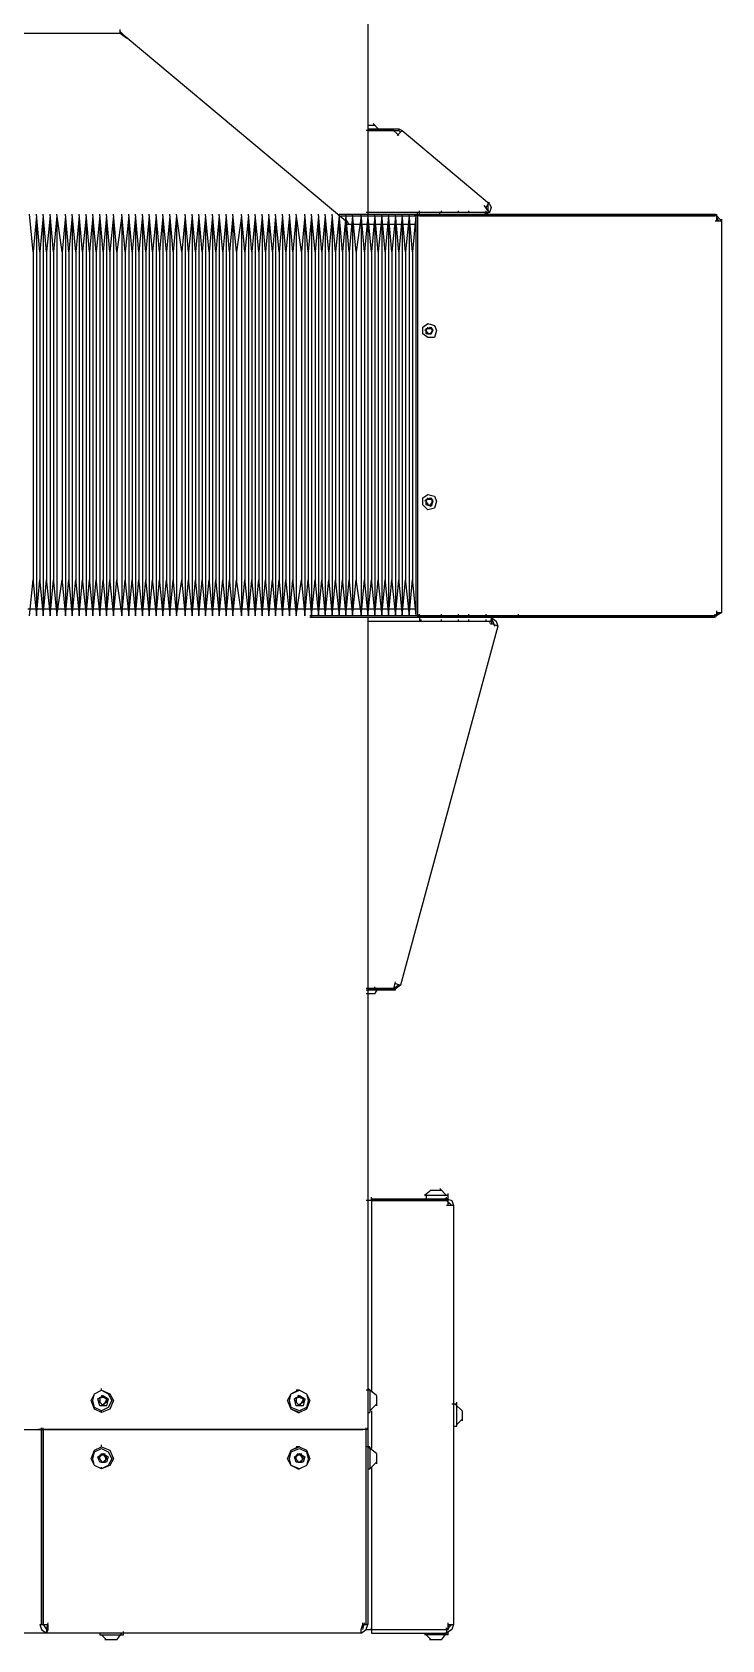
# Model space of a CAD drawing. Header units: inches. Extents: x 144 to 9879, y -166 to 6992.
# Drawn here: x 4083 to 4566, y -166 to 960 of the extents above; entities that cross this region are included whole.
import ezdxf

# ---------------------------------------------------------------- set-up
doc = ezdxf.new("R2010")
doc.units = ezdxf.units.IN
doc.header["$MEASUREMENT"] = 0

msp = doc.modelspace()

# ---------------------------------------------------------------- linework, layer by layer
at = {"color": 7}
for points in [[(4318.1, 1466.3), (4318.1, 832.7)], [(2355, 959.6), (4144.5, 959.6)], [(4144.5, 959.6), (4144.5, 962)], [(4144.5, 960.8), (4149.2, 956.1)], [(4144.5, 959.6), (4149.2, 956.1)], [(4302.6, 827.9), (4148, 957.3)], [(4336.1, 891.4), (4316.9, 891.4)], [(4318.1, 895), (4322.9, 895)], [(4318.1, 892.6), (4339.7, 892.6)], [(4318.1, 891.4), (4339.7, 891.4)], [(4325.3, 892.6), (4321.7, 896.2)], [(4330.1, 891.4), (4330.1, 892.6)], [(4339.7, 887.8), (4334.9, 892.6)], [(4342.1, 891.4), (4338.5, 887.8)], [(4339.7, 892.6), (4342.1, 891.4)], [(4339.7, 892.6), (4339.7, 891.4)], [(4339.7, 891.4), (4340.9, 890.2)], [(4342.1, 891.4), (4403.2, 839.9)], [(4403.2, 833.9), (4316.9, 833.9)], [(4352.9, 831.5), (4352.9, 833.9)], [(4400.8, 833.9), (4352.9, 833.9)], [(4354.1, 833.9), (4354.1, 835.1)], [(4354.1, 832.7), (4354.1, 835.1)], [(4368.4, 831.5), (4368.4, 833.9)], [(4369.6, 833.9), (4369.6, 835.1)], [(4381.6, 833.9), (4381.6, 835.1)], [(4388.8, 833.9), (4388.8, 835.1)], [(4403.2, 833.9), (4399.6, 838.7)], [(4403.2, 833.9), (4399.6, 832.7)], [(4400.8, 837.5), (4403.2, 841.1)], [(4400.8, 833.9), (4400.8, 835.1)], [(4400.8, 832.7), (4400.8, 835.1)], [(4402, 839.9), (4402, 835.1)], [(4403.2, 839.9), (4404.4, 837.5), (4403.2, 833.9)], [(4083.4, 806.3), (4081, 832.7)], [(4085.8, 831.5), (4083.4, 806.3)], [(4088.2, 806.3), (4085.8, 832.7)], [(4085.8, 831.5), (4085.8, 551.2)], [(4090.6, 831.5), (4088.2, 806.3)], [(4092.9, 806.3), (4090.6, 832.7)], [(4090.6, 831.5), (4090.6, 551.2)], [(4095.3, 831.5), (4092.9, 806.3)], [(4097.7, 806.3), (4095.3, 832.7)], [(4095.3, 831.5), (4095.3, 551.2)], [(4100.1, 831.5), (4097.7, 806.3)], [(4103.7, 806.3), (4100.1, 832.7)], [(4100.1, 831.5), (4100.1, 551.2)], [(4106.1, 831.5), (4103.7, 806.3)], [(4108.5, 806.3), (4106.1, 832.7)], [(4106.1, 831.5), (4106.1, 551.2)], [(4110.9, 831.5), (4108.5, 806.3)], [(4113.3, 806.3), (4110.9, 832.7)], [(4110.9, 831.5), (4110.9, 551.2)], [(4115.7, 831.5), (4113.3, 806.3)], [(4118.1, 806.3), (4115.7, 832.7)], [(4115.7, 831.5), (4115.7, 551.2)], [(4120.5, 831.5), (4118.1, 806.3)], [(4122.9, 806.3), (4120.5, 832.7)], [(4120.5, 831.5), (4120.5, 551.2)], [(4125.3, 831.5), (4122.9, 806.3)], [(4127.7, 806.3), (4125.3, 832.7)], [(4125.3, 831.5), (4125.3, 551.2)], [(4130.1, 831.5), (4127.7, 806.3)], [(4132.5, 806.3), (4130.1, 832.7)], [(4130.1, 831.5), (4130.1, 551.2)], [(4134.9, 831.5), (4132.5, 806.3)], [(4137.3, 806.3), (4134.9, 832.7)], [(4134.9, 831.5), (4134.9, 551.2)], [(4139.7, 831.5), (4137.3, 806.3)], [(4142.1, 806.3), (4139.7, 832.7)], [(4139.7, 831.5), (4139.7, 551.2)], [(4145.6, 831.5), (4142.1, 806.3)], [(4148, 806.3), (4145.6, 832.7)], [(4145.6, 831.5), (4145.6, 551.2)], [(4150.4, 831.5), (4148, 806.3)], [(4152.8, 806.3), (4150.4, 832.7)], [(4150.4, 831.5), (4150.4, 551.2)], [(4155.2, 831.5), (4152.8, 806.3)], [(4157.6, 806.3), (4155.2, 832.7)], [(4155.2, 831.5), (4155.2, 551.2)], [(4160, 831.5), (4157.6, 806.3)], [(4162.4, 806.3), (4160, 832.7)], [(4160, 831.5), (4160, 551.2)], [(4164.8, 831.5), (4162.4, 806.3)], [(4167.2, 806.3), (4164.8, 832.7)], [(4164.8, 831.5), (4164.8, 551.2)], [(4169.6, 831.5), (4167.2, 806.3)], [(4172, 806.3), (4169.6, 832.7)], [(4169.6, 831.5), (4169.6, 551.2)], [(4174.4, 831.5), (4172, 806.3)], [(4176.8, 806.3), (4174.4, 832.7)], [(4174.4, 831.5), (4174.4, 551.2)], [(4179.2, 831.5), (4176.8, 806.3)], [(4181.6, 806.3), (4179.2, 832.7)], [(4179.2, 831.5), (4179.2, 551.2)], [(4184, 831.5), (4181.6, 806.3)], [(4187.6, 806.3), (4184, 832.7)], [(4184, 831.5), (4184, 551.2)], [(4190, 831.5), (4187.6, 806.3)], [(4192.4, 806.3), (4190, 832.7)], [(4190, 831.5), (4190, 551.2)], [(4194.8, 831.5), (4192.4, 806.3)], [(4197.2, 806.3), (4194.8, 832.7)], [(4194.8, 831.5), (4194.8, 551.2)], [(4199.5, 831.5), (4197.2, 806.3)], [(4201.9, 806.3), (4199.5, 832.7)], [(4199.5, 831.5), (4199.5, 551.2)], [(4204.3, 831.5), (4201.9, 806.3)], [(4206.7, 806.3), (4204.3, 832.7)], [(4204.3, 831.5), (4204.3, 551.2)], [(4209.1, 831.5), (4206.7, 806.3)], [(4211.5, 806.3), (4209.1, 832.7)], [(4209.1, 831.5), (4209.1, 551.2)], [(4213.9, 831.5), (4211.5, 806.3)], [(4216.3, 806.3), (4213.9, 832.7)], [(4213.9, 831.5), (4213.9, 551.2)], [(4218.7, 831.5), (4216.3, 806.3)], [(4221.1, 806.3), (4218.7, 832.7)], [(4218.7, 831.5), (4218.7, 551.2)], [(4223.5, 831.5), (4221.1, 806.3)], [(4225.9, 806.3), (4223.5, 832.7)], [(4223.5, 831.5), (4223.5, 551.2)], [(4229.5, 831.5), (4225.9, 806.3)], [(4231.9, 806.3), (4229.5, 832.7)], [(4229.5, 831.5), (4229.5, 551.2)], [(4234.3, 831.5), (4231.9, 806.3)], [(4236.7, 806.3), (4234.3, 832.7)], [(4234.3, 831.5), (4234.3, 551.2)], [(4239.1, 831.5), (4236.7, 806.3)], [(4241.5, 806.3), (4239.1, 832.7)], [(4239.1, 831.5), (4239.1, 551.2)], [(4243.9, 831.5), (4241.5, 806.3)], [(4246.3, 806.3), (4243.9, 832.7)], [(4243.9, 831.5), (4243.9, 551.2)], [(4248.7, 831.5), (4246.3, 806.3)], [(4251.1, 806.3), (4248.7, 832.7)], [(4248.7, 831.5), (4248.7, 551.2)], [(4253.4, 831.5), (4251.1, 806.3)], [(4255.8, 806.3), (4253.4, 832.7)], [(4253.4, 831.5), (4253.4, 551.2)], [(4258.2, 831.5), (4255.8, 806.3)], [(4260.6, 806.3), (4258.2, 832.7)], [(4258.2, 831.5), (4258.2, 551.2)], [(4263, 831.5), (4260.6, 806.3)], [(4265.4, 806.3), (4263, 832.7)], [(4263, 831.5), (4263, 551.2)], [(4267.8, 831.5), (4265.4, 806.3)], [(4271.4, 806.3), (4267.8, 832.7)], [(4267.8, 831.5), (4267.8, 551.2)], [(4273.8, 831.5), (4271.4, 806.3)], [(4276.2, 806.3), (4273.8, 832.7)], [(4273.8, 831.5), (4273.8, 551.2)], [(4278.6, 831.5), (4276.2, 806.3)], [(4281, 806.3), (4278.6, 832.7)], [(4278.6, 831.5), (4278.6, 551.2)], [(4283.4, 831.5), (4281, 806.3)], [(4285.8, 806.3), (4283.4, 832.7)], [(4283.4, 831.5), (4283.4, 551.2)], [(4288.2, 831.5), (4285.8, 806.3)], [(4290.6, 806.3), (4288.2, 832.7)], [(4288.2, 831.5), (4288.2, 551.2)], [(4293, 831.5), (4290.6, 806.3)], [(4295.4, 806.3), (4293, 832.7)], [(4293, 831.5), (4293, 551.2)], [(4297.8, 831.5), (4295.4, 806.3)], [(4300.2, 806.3), (4297.8, 832.7)], [(4297.8, 832.7), (4352.9, 832.7)], [(4297.8, 831.5), (4297.8, 551.2)], [(4299, 831.5), (4351.7, 831.5)], [(4302.6, 831.5), (4300.2, 806.3)], [(4305, 806.3), (4302.6, 832.7)], [(4302.6, 831.5), (4302.6, 551.2)], [(4305, 825.5), (4302.6, 829.1)], [(4307.3, 825.5), (4303.8, 825.5)], [(4307.3, 831.5), (4305, 806.3)], [(4309.7, 806.3), (4307.3, 832.7)], [(4307.3, 831.5), (4307.3, 551.2)], [(4312.1, 825.5), (4307.3, 825.5)], [(4313.3, 831.5), (4309.7, 806.3)], [(4316.9, 825.5), (4312.1, 825.5)], [(4315.7, 806.3), (4313.3, 832.7)], [(4313.3, 831.5), (4313.3, 551.2)], [(4318.1, 831.5), (4315.7, 806.3)], [(4321.7, 825.5), (4316.9, 825.5)], [(4320.5, 806.3), (4318.1, 832.7)], [(4318.1, 831.5), (4318.1, 825.5)], [(4318.1, 831.5), (4318.1, 551.2)], [(4322.9, 831.5), (4320.5, 806.3)], [(4326.5, 825.5), (4321.7, 825.5)], [(4325.3, 806.3), (4322.9, 832.7)], [(4322.9, 831.5), (4322.9, 551.2)], [(4327.7, 831.5), (4325.3, 806.3)], [(4332.5, 825.5), (4326.5, 825.5)], [(4330.1, 806.3), (4327.7, 832.7)], [(4327.7, 831.5), (4327.7, 551.2)], [(4332.5, 831.5), (4330.1, 806.3)], [(4337.3, 825.5), (4331.3, 825.5)], [(4334.9, 806.3), (4332.5, 832.7)], [(4332.5, 831.5), (4332.5, 551.2)], [(4337.3, 831.5), (4334.9, 806.3)], [(4339.7, 806.3), (4337.3, 832.7)], [(4337.3, 831.5), (4337.3, 551.2)], [(4342.1, 825.5), (4337.3, 825.5)], [(4342.1, 831.5), (4339.7, 806.3)], [(4344.5, 806.3), (4342.1, 832.7)], [(4342.1, 831.5), (4342.1, 551.2)], [(4346.9, 825.5), (4342.1, 825.5)], [(4346.9, 831.5), (4344.5, 806.3)], [(4349.3, 806.3), (4346.9, 832.7)], [(4346.9, 831.5), (4346.9, 551.2)], [(4351.7, 825.5), (4346.9, 825.5)], [(4351.7, 831.5), (4349.3, 806.3)], [(4354.1, 831.5), (4350.5, 831.5)], [(4351.7, 831.5), (4351.7, 551.2)], [(4368.4, 831.5), (4351.7, 831.5)], [(4352.9, 832.7), (4368.4, 832.7)], [(4352.9, 831.5), (4352.9, 551.2)], [(4354.1, 831.5), (4354.1, 832.7)], [(4354.1, 831.5), (4368.4, 831.5)], [(4368.4, 832.7), (4561.3, 832.7)], [(4562.5, 831.5), (4368.4, 831.5)], [(4368.4, 831.5), (4369.6, 831.5)], [(4368.4, 831.5), (4561.3, 831.5)], [(4368.4, 831.5), (4369.6, 831.5)], [(4369.6, 831.5), (4369.6, 832.7)], [(4381.6, 831.5), (4381.6, 832.7)], [(4388.8, 831.5), (4388.8, 832.7)], [(4400.8, 831.5), (4400.8, 832.7)], [(4423.5, 831.5), (4423.5, 832.7)], [(4561.3, 832.7), (4566.1, 827.9)], [(4561.3, 831.5), (4561.3, 832.7)], [(4561.3, 832.7), (4561.3, 831.5)], [(4566.1, 827.9), (4561.3, 827.9)], [(4562.5, 827.9), (4562.5, 832.7)], [(4562.5, 830.3), (4563.7, 827.9)], [(4566.1, 553.6), (4566.1, 829.1)], [(4083.4, 806.3), (4083.4, 575.2)], [(4088.2, 806.3), (4088.2, 575.2)], [(4092.9, 806.3), (4092.9, 575.2)], [(4097.7, 806.3), (4097.7, 575.2)], [(4103.7, 806.3), (4103.7, 575.2)], [(4108.5, 806.3), (4108.5, 575.2)], [(4113.3, 806.3), (4113.3, 575.2)], [(4118.1, 806.3), (4118.1, 575.2)], [(4122.9, 806.3), (4122.9, 575.2)], [(4127.7, 806.3), (4127.7, 575.2)], [(4132.5, 806.3), (4132.5, 575.2)], [(4137.3, 806.3), (4137.3, 575.2)], [(4142.1, 806.3), (4142.1, 575.2)], [(4148, 806.3), (4148, 575.2)], [(4152.8, 806.3), (4152.8, 575.2)], [(4157.6, 806.3), (4157.6, 575.2)], [(4162.4, 806.3), (4162.4, 575.2)], [(4167.2, 806.3), (4167.2, 575.2)], [(4172, 806.3), (4172, 575.2)], [(4176.8, 806.3), (4176.8, 575.2)], [(4181.6, 806.3), (4181.6, 575.2)], [(4187.6, 806.3), (4187.6, 575.2)], [(4192.4, 806.3), (4192.4, 575.2)], [(4197.2, 806.3), (4197.2, 575.2)], [(4201.9, 806.3), (4201.9, 575.2)], [(4206.7, 806.3), (4206.7, 575.2)], [(4211.5, 806.3), (4211.5, 575.2)], [(4216.3, 806.3), (4216.3, 575.2)], [(4221.1, 806.3), (4221.1, 575.2)], [(4225.9, 806.3), (4225.9, 575.2)], [(4231.9, 806.3), (4231.9, 575.2)], [(4236.7, 806.3), (4236.7, 575.2)], [(4241.5, 806.3), (4241.5, 575.2)], [(4246.3, 806.3), (4246.3, 575.2)], [(4251.1, 806.3), (4251.1, 575.2)], [(4255.8, 806.3), (4255.8, 575.2)], [(4260.6, 806.3), (4260.6, 575.2)], [(4265.4, 806.3), (4265.4, 575.2)], [(4271.4, 806.3), (4271.4, 575.2)], [(4276.2, 806.3), (4276.2, 575.2)], [(4281, 806.3), (4281, 575.2)], [(4285.8, 806.3), (4285.8, 575.2)], [(4290.6, 806.3), (4290.6, 575.2)], [(4295.4, 806.3), (4295.4, 575.2)], [(4300.2, 806.3), (4300.2, 575.2)], [(4305, 806.3), (4305, 575.2)], [(4309.7, 806.3), (4309.7, 575.2)], [(4315.7, 806.3), (4315.7, 575.2)], [(4320.5, 806.3), (4320.5, 575.2)], [(4325.3, 806.3), (4325.3, 575.2)], [(4330.1, 806.3), (4330.1, 575.2)], [(4334.9, 806.3), (4334.9, 575.2)], [(4339.7, 806.3), (4339.7, 575.2)], [(4344.5, 806.3), (4344.5, 575.2)], [(4349.3, 806.3), (4349.3, 575.2)], [(4366, 751.2), (4364.8, 746.4), (4360, 746.4), (4356.5, 748.8), (4356.5, 753.6), (4360, 756), (4364.8, 754.8), (4366, 751.2)], [(4360, 752.4), (4357.7, 751.2)], [(4360, 752.4), (4357.7, 751.2)], [(4363.6, 751.2), (4362.4, 748.8), (4358.9, 748.8), (4358.9, 752.4), (4362.4, 753.6), (4363.6, 751.2)], [(4358.9, 751.2), (4358.9, 752.4)], [(4362.4, 752.4), (4358.9, 752.4)], [(4362.4, 752.4), (4358.9, 752.4)], [(4358.9, 751.2), (4360, 748.8)], [(4358.9, 751.2), (4360, 748.8)], [(4360, 752.4), (4360, 753.6)], [(4360, 748.8), (4360, 750)], [(4360, 748.8), (4362.4, 748.8)], [(4360, 748.8), (4362.4, 748.8)], [(4363.6, 751.2), (4361.2, 753.6)], [(4363.6, 751.2), (4361.2, 753.6)], [(4362.4, 752.4), (4362.4, 753.6)], [(4362.4, 748.8), (4363.6, 752.4)], [(4362.4, 748.8), (4363.6, 752.4)], [(4362.4, 748.8), (4362.4, 750)], [(4363.6, 751.2), (4363.6, 752.4)], [(4366, 631.5), (4364.8, 626.7), (4360, 625.5), (4356.5, 629.1), (4356.5, 633.9), (4360, 636.3), (4364.8, 635.1), (4366, 631.5)], [(4360, 632.7), (4357.7, 631.5)], [(4360, 632.7), (4357.7, 631.5)], [(4363.6, 631.5), (4362.4, 627.9), (4358.9, 629.1), (4358.9, 632.7), (4362.4, 633.9), (4363.6, 631.5)], [(4358.9, 631.5), (4358.9, 632.7)], [(4362.4, 632.7), (4358.9, 632.7)], [(4362.4, 632.7), (4358.9, 632.7)], [(4358.9, 631.5), (4360, 629.1)], [(4358.9, 631.5), (4360, 629.1)], [(4360, 632.7), (4360, 633.9)], [(4363.6, 631.5), (4361.2, 633.9)], [(4363.6, 631.5), (4361.2, 633.9)], [(4362.4, 632.7), (4362.4, 633.9)], [(4362.4, 629.1), (4363.6, 632.7)], [(4362.4, 629.1), (4363.6, 632.7)], [(4363.6, 631.5), (4363.6, 632.7)], [(4360, 629.1), (4360, 630.3)], [(4360, 629.1), (4362.4, 629.1)], [(4360, 629.1), (4362.4, 629.1)], [(4362.4, 629.1), (4362.4, 630.3)], [(4081, 551.2), (4083.4, 576.4)], [(4083.4, 575.2), (4085.8, 551.2)], [(4085.8, 551.2), (4088.2, 576.4)], [(4088.2, 575.2), (4090.6, 551.2)], [(4090.6, 551.2), (4092.9, 576.4)], [(4092.9, 575.2), (4095.3, 551.2)], [(4095.3, 551.2), (4097.7, 576.4)], [(4097.7, 575.2), (4100.1, 551.2)], [(4100.1, 551.2), (4103.7, 576.4)], [(4103.7, 575.2), (4106.1, 551.2)], [(4106.1, 551.2), (4108.5, 576.4)], [(4108.5, 575.2), (4110.9, 551.2)], [(4110.9, 551.2), (4113.3, 576.4)], [(4113.3, 575.2), (4115.7, 551.2)], [(4115.7, 551.2), (4118.1, 576.4)], [(4118.1, 575.2), (4120.5, 551.2)], [(4120.5, 551.2), (4122.9, 576.4)], [(4122.9, 575.2), (4125.3, 551.2)], [(4125.3, 551.2), (4127.7, 576.4)], [(4127.7, 575.2), (4130.1, 551.2)], [(4130.1, 551.2), (4132.5, 576.4)], [(4132.5, 575.2), (4134.9, 551.2)], [(4134.9, 551.2), (4137.3, 576.4)], [(4137.3, 575.2), (4139.7, 551.2)], [(4139.7, 551.2), (4142.1, 576.4)], [(4142.1, 575.2), (4145.6, 551.2)], [(4145.6, 551.2), (4148, 576.4)], [(4148, 575.2), (4150.4, 551.2)], [(4150.4, 551.2), (4152.8, 576.4)], [(4152.8, 575.2), (4155.2, 551.2)], [(4155.2, 551.2), (4157.6, 576.4)], [(4157.6, 575.2), (4160, 551.2)], [(4160, 551.2), (4162.4, 576.4)], [(4162.4, 575.2), (4164.8, 551.2)], [(4164.8, 551.2), (4167.2, 576.4)], [(4167.2, 575.2), (4169.6, 551.2)], [(4169.6, 551.2), (4172, 576.4)], [(4172, 575.2), (4174.4, 551.2)], [(4174.4, 551.2), (4176.8, 576.4)], [(4176.8, 575.2), (4179.2, 551.2)], [(4179.2, 551.2), (4181.6, 576.4)], [(4181.6, 575.2), (4184, 551.2)], [(4184, 551.2), (4187.6, 576.4)], [(4187.6, 575.2), (4190, 551.2)], [(4190, 551.2), (4192.4, 576.4)], [(4192.4, 575.2), (4194.8, 551.2)], [(4194.8, 551.2), (4197.2, 576.4)], [(4197.2, 575.2), (4199.5, 551.2)], [(4199.5, 551.2), (4201.9, 576.4)], [(4201.9, 575.2), (4204.3, 551.2)], [(4204.3, 551.2), (4206.7, 576.4)], [(4206.7, 575.2), (4209.1, 551.2)], [(4209.1, 551.2), (4211.5, 576.4)], [(4211.5, 575.2), (4213.9, 551.2)], [(4213.9, 551.2), (4216.3, 576.4)], [(4216.3, 575.2), (4218.7, 551.2)], [(4218.7, 551.2), (4221.1, 576.4)], [(4221.1, 575.2), (4223.5, 551.2)], [(4223.5, 551.2), (4225.9, 576.4)], [(4225.9, 575.2), (4229.5, 551.2)], [(4229.5, 551.2), (4231.9, 576.4)], [(4231.9, 575.2), (4234.3, 551.2)], [(4234.3, 551.2), (4236.7, 576.4)], [(4236.7, 575.2), (4239.1, 551.2)], [(4239.1, 551.2), (4241.5, 576.4)], [(4241.5, 575.2), (4243.9, 551.2)], [(4243.9, 551.2), (4246.3, 576.4)], [(4246.3, 575.2), (4248.7, 551.2)], [(4248.7, 551.2), (4251.1, 576.4)], [(4251.1, 575.2), (4253.4, 551.2)], [(4253.4, 551.2), (4255.8, 576.4)], [(4255.8, 575.2), (4258.2, 551.2)], [(4258.2, 551.2), (4260.6, 576.4)], [(4260.6, 575.2), (4263, 551.2)], [(4263, 551.2), (4265.4, 576.4)], [(4265.4, 575.2), (4267.8, 551.2)], [(4267.8, 551.2), (4271.4, 576.4)], [(4271.4, 575.2), (4273.8, 551.2)], [(4273.8, 551.2), (4276.2, 576.4)], [(4276.2, 575.2), (4278.6, 551.2)], [(4278.6, 551.2), (4281, 576.4)], [(4281, 575.2), (4283.4, 551.2)], [(4283.4, 551.2), (4285.8, 576.4)], [(4285.8, 575.2), (4288.2, 551.2)], [(4288.2, 551.2), (4290.6, 576.4)], [(4290.6, 575.2), (4293, 551.2)], [(4293, 551.2), (4295.4, 576.4)], [(4295.4, 575.2), (4297.8, 551.2)], [(4297.8, 551.2), (4300.2, 576.4)], [(4300.2, 575.2), (4302.6, 551.2)], [(4302.6, 551.2), (4305, 576.4)], [(4305, 575.2), (4307.3, 551.2)], [(4307.3, 551.2), (4309.7, 576.4)], [(4309.7, 575.2), (4313.3, 551.2)], [(4313.3, 551.2), (4315.7, 576.4)], [(4315.7, 575.2), (4318.1, 551.2)], [(4318.1, 551.2), (4320.5, 576.4)], [(4320.5, 575.2), (4322.9, 551.2)], [(4322.9, 551.2), (4325.3, 576.4)], [(4325.3, 575.2), (4327.7, 551.2)], [(4327.7, 551.2), (4330.1, 576.4)], [(4330.1, 575.2), (4332.5, 551.2)], [(4332.5, 551.2), (4334.9, 576.4)], [(4334.9, 575.2), (4337.3, 551.2)], [(4337.3, 551.2), (4339.7, 576.4)], [(4339.7, 575.2), (4342.1, 551.2)], [(4342.1, 551.2), (4344.5, 576.4)], [(4344.5, 575.2), (4346.9, 551.2)], [(4346.9, 551.2), (4349.3, 576.4)], [(4349.3, 575.2), (4351.7, 551.2)], [(4085.8, 556), (4079.8, 556)], [(4090.6, 556), (4085.8, 556)], [(4095.3, 556), (4090.6, 556)], [(4100.1, 556), (4095.3, 556)], [(4104.9, 556), (4100.1, 556)], [(4109.7, 556), (4104.9, 556)], [(4114.5, 556), (4109.7, 556)], [(4120.5, 556), (4114.5, 556)], [(4125.3, 556), (4119.3, 556)], [(4130.1, 556), (4124.1, 556)], [(4134.9, 556), (4130.1, 556)], [(4139.7, 556), (4134.9, 556)], [(4144.5, 556), (4139.7, 556)], [(4149.2, 556), (4144.5, 556)], [(4154, 556), (4149.2, 556)], [(4158.8, 556), (4154, 556)], [(4164.8, 556), (4158.8, 556)], [(4169.6, 556), (4163.6, 556)], [(4174.4, 556), (4169.6, 556)], [(4179.2, 556), (4174.4, 556)], [(4184, 556), (4179.2, 556)], [(4188.8, 556), (4184, 556)], [(4193.6, 556), (4188.8, 556)], [(4198.4, 556), (4193.6, 556)], [(4204.3, 556), (4198.4, 556)], [(4209.1, 556), (4203.1, 556)], [(4213.9, 556), (4207.9, 556)], [(4218.7, 556), (4213.9, 556)], [(4223.5, 556), (4218.7, 556)], [(4228.3, 556), (4223.5, 556)], [(4233.1, 556), (4228.3, 556)], [(4237.9, 556), (4233.1, 556)], [(4242.7, 556), (4237.9, 556)], [(4248.7, 556), (4242.7, 556)], [(4253.4, 556), (4247.5, 556)], [(4258.2, 556), (4253.4, 556)], [(4263, 556), (4258.2, 556)], [(4267.8, 556), (4263, 556)], [(4272.6, 556), (4267.8, 556)], [(4277.4, 556), (4272.6, 556)], [(4282.2, 556), (4277.4, 556)], [(4278.6, 551.2), (4278.6, 552.4)], [(4288.2, 556), (4282.2, 556)], [(4293, 556), (4287, 556)], [(4297.8, 556), (4291.8, 556)], [(4302.6, 556), (4297.8, 556)], [(4307.3, 556), (4302.6, 556)], [(4312.1, 556), (4307.3, 556)], [(4316.9, 556), (4312.1, 556)], [(4321.7, 556), (4316.9, 556)], [(4318.1, 556), (4318.1, 551.2)], [(4326.5, 556), (4321.7, 556)], [(4332.5, 556), (4326.5, 556)], [(4337.3, 556), (4331.3, 556)], [(4342.1, 556), (4337.3, 556)], [(4346.9, 556), (4342.1, 556)], [(4351.7, 556), (4346.9, 556)], [(4354.1, 551.2), (4354.1, 552.4)], [(4369.6, 551.2), (4369.6, 552.4)], [(4381.6, 551.2), (4381.6, 552.4)], [(4388.8, 551.2), (4388.8, 552.4)], [(4400.8, 551.2), (4400.8, 552.4)], [(4423.5, 551.2), (4423.5, 552.4)], [(4566.1, 553.6), (4560.1, 550)], [(4563.7, 553.6), (4561.3, 551.2)], [(4561.3, 551.2), (4561.3, 552.4)], [(4561.3, 550), (4561.3, 552.4)], [(4562.5, 551.2), (4562.5, 554.8)], [(4562.5, 553.6), (4566.1, 553.6)], [(4351.7, 551.2), (4277.4, 551.2)], [(4352.9, 550), (4277.4, 550)], [(4278.6, 550), (4278.6, 551.2)], [(4278.6, 551.2), (4278.6, 550)], [(4318.1, 550), (4318.1, -18.9)], [(4318.1, 547.6), (4354.1, 547.6)], [(4409.2, 544), (4340.9, 292.5)], [(4354.1, 551.2), (4350.5, 551.2)], [(4368.4, 550), (4351.7, 550)], [(4352.9, 551.2), (4368.4, 551.2)], [(4352.9, 551.2), (4352.9, 550)], [(4368.4, 551.2), (4352.9, 551.2)], [(4354.1, 550), (4354.1, 547.6)], [(4354.1, 547.6), (4405.6, 547.6)], [(4354.1, 547.6), (4404.4, 547.6)], [(4355.3, 547.6), (4355.3, 548.8)], [(4369.6, 551.2), (4367.2, 551.2)], [(4561.3, 551.2), (4367.2, 551.2)], [(4561.3, 550), (4367.2, 550)], [(4368.4, 551.2), (4368.4, 550)], [(4368.4, 551.2), (4369.6, 551.2)], [(4369.6, 551.2), (4562.5, 551.2)], [(4369.6, 547.6), (4369.6, 548.8)], [(4381.6, 547.6), (4381.6, 548.8)], [(4388.8, 547.6), (4388.8, 548.8)], [(4400.8, 547.6), (4400.8, 548.8)], [(4409.2, 544), (4403.2, 546.4)], [(4404.4, 550), (4408, 547.6), (4409.2, 544)], [(4404.4, 550), (4404.4, 547.6)], [(4404.4, 545.2), (4405.6, 548.8)], [(4404.4, 547.6), (4404.4, 548.8)], [(4405.6, 547.6), (4406.8, 544)], [(4336.1, 290.1), (4337.3, 294.9)], [(4337.3, 293.7), (4340.9, 292.5)], [(4337.3, 290.1), (4316.9, 290.1)], [(4337.3, 288.9), (4316.9, 288.9)], [(4322.9, 286.5), (4316.9, 286.5)], [(4318.1, 290.1), (4336.1, 290.1)], [(4322.9, 290.1), (4322.9, 291.3)], [(4322.9, 286.5), (4325.3, 290.1)], [(4340.9, 292.5), (4336.1, 288.9)], [(4339.7, 292.5), (4336.1, 290.1)], [(4337.3, 288.9), (4337.3, 291.3)], [(4362.4, 148.8), (4357.7, 145.2)], [(4362.4, 148.8), (4369.6, 148.8)], [(4373.2, 145.2), (4368.4, 150)], [(4320.5, 141.6), (4316.9, 141.6)], [(4374.4, 141.6), (4319.3, 141.6)], [(4320.5, 141.6), (4320.5, 144)], [(4320.5, 141.6), (4320.5, 142.8)], [(4320.5, 142.8), (4373.2, 142.8)], [(4320.5, 141.6), (4320.5, 7.4)], [(4320.5, 141.6), (4320.5, 7.4)], [(4320.5, 141.6), (4373.2, 141.6)], [(4374.4, 145.2), (4357.7, 145.2)], [(4358.9, 145.2), (4358.9, 142.8)], [(4374.4, 142.8), (4372, 142.8)], [(4373.2, 141.6), (4373.2, 144)], [(4373.2, 142.8), (4376.8, 141.6), (4378, 138)], [(4373.2, 141.6), (4373.2, 142.8)], [(4375.6, 139.2), (4373.2, 141.6)], [(4378, 138), (4373.2, 138)], [(4374.4, 142.8), (4374.4, 146.4)], [(4374.4, 138), (4374.4, 142.8)], [(4374.4, 140.4), (4376.8, 138)], [(4378, 138), (4378, -155.5)], [(4131.3, 8.6), (4137.3, 6.2), (4139.7, 1.4), (4137.3, -4.6), (4131.3, -6.9), (4126.5, -4.6), (4124.1, 1.4), (4126.5, 6.2), (4131.3, 8.6)], [(4131.3, -6.9), (4126.5, -4.6), (4124.1, 1.4), (4126.5, 6.2), (4131.3, 8.6)], [(4131.3, 8.6), (4136.1, 6.2), (4138.5, 1.4), (4136.1, -3.4), (4131.3, -5.7), (4126.5, -3.4), (4125.3, 1.4), (4126.5, 6.2), (4131.3, 8.6)], [(4132.5, 5), (4136.1, 2.6), (4134.9, -2.2), (4130.1, -2.2), (4128.9, 2.6), (4132.5, 5)], [(4132.5, 3.8), (4128.9, 2.6)], [(4132.5, 3.8), (4128.9, 2.6)], [(4130.1, 2.6), (4130.1, 3.8)], [(4130.1, 2.6), (4130.1, 0.2)], [(4130.1, 2.6), (4130.1, 0.2)], [(4130.1, 0.2), (4130.1, 1.4)], [(4130.1, 0.2), (4132.5, -2.2)], [(4130.1, 0.2), (4132.5, -2.2)], [(4131.3, 8.6), (4131.3, 9.8)], [(4134.9, 2.6), (4131.3, 5)], [(4134.9, 2.6), (4131.3, 5)], [(4134.9, 0.2), (4131.3, -2.2)], [(4132.5, 3.8), (4132.5, 5)], [(4132.5, 3.8), (4132.5, 5)], [(4132.5, 3.8), (4134.9, 2.6)], [(4132.5, -2.2), (4134.9, 1.4)], [(4132.5, -2.2), (4134.9, 1.4)], [(4134.9, 2.6), (4134.9, 3.8)], [(4134.9, 2.6), (4134.9, 3.8)], [(4134.9, 2.6), (4134.9, 3.8)], [(4134.9, 2.6), (4134.9, 3.8)], [(4134.9, 0.2), (4134.9, 3.8)], [(4134.9, 0.2), (4134.9, 3.8)], [(4134.9, 2.6), (4134.9, 0.2)], [(4134.9, 0.2), (4134.9, 1.4)], [(4134.9, 0.2), (4134.9, 1.4)], [(4134.9, 0.2), (4134.9, 1.4)], [(4134.9, 0.2), (4134.9, 1.4)], [(4270.2, -6.9), (4264.2, -4.6), (4261.8, 1.4), (4264.2, 6.2), (4270.2, 8.6), (4275, 6.2), (4277.4, 1.4), (4275, -4.6), (4270.2, -6.9)], [(4269, -6.9), (4264.2, -4.6), (4261.8, 1.4), (4264.2, 6.2), (4269, 8.6)], [(4270.2, 8.6), (4275, 6.2), (4276.2, 1.4), (4275, -3.4), (4270.2, -5.7), (4264.2, -3.4), (4263, 1.4), (4264.2, 6.2), (4270.2, 8.6)], [(4270.2, 5), (4273.8, 2.6), (4272.6, -2.2), (4267.8, -2.2), (4266.6, 2.6), (4270.2, 5)], [(4270.2, 3.8), (4266.6, 2.6)], [(4270.2, 3.8), (4266.6, 2.6)], [(4270.2, 8.6), (4267.8, 8.6)], [(4267.8, 2.6), (4267.8, 3.8)], [(4267.8, 2.6), (4267.8, 0.2)], [(4267.8, 2.6), (4267.8, 0.2)], [(4267.8, 0.2), (4267.8, 1.4)], [(4267.8, 0.2), (4270.2, -2.2)], [(4267.8, 0.2), (4270.2, -2.2)], [(4272.6, 2.6), (4269, 5)], [(4272.6, 2.6), (4269, 5)], [(4272.6, 0.2), (4269, -2.2)], [(4270.2, 3.8), (4270.2, 5)], [(4270.2, 3.8), (4270.2, 5)], [(4270.2, 3.8), (4272.6, 2.6)], [(4270.2, -2.2), (4272.6, 1.4)], [(4270.2, -2.2), (4272.6, 1.4)], [(4272.6, 2.6), (4272.6, 3.8)], [(4272.6, 2.6), (4272.6, 3.8)], [(4272.6, 2.6), (4272.6, 3.8)], [(4272.6, 2.6), (4272.6, 3.8)], [(4272.6, 0.2), (4272.6, 3.8)], [(4272.6, 0.2), (4272.6, 3.8)], [(4272.6, 2.6), (4272.6, 0.2)], [(4272.6, 0.2), (4272.6, 1.4)], [(4272.6, 0.2), (4272.6, 1.4)], [(4272.6, 0.2), (4272.6, 1.4)], [(4272.6, 0.2), (4272.6, 1.4)], [(4319.3, 8.6), (4316.9, 8.6)], [(4324.1, 5), (4318.1, 9.8)], [(4319.3, 8.6), (4319.3, -6.9)], [(4324.1, 5), (4324.1, -2.2)], [(4380.4, -16.5), (4380.4, 0.2)], [(4131.3, -6.9), (4131.3, -5.7)], [(4132.5, -2.2), (4132.5, -1)], [(4269, -6.9), (4270.2, -6.9)], [(4270.2, -2.2), (4270.2, -1)], [(4318.1, -6.9), (4319.3, -6.9)], [(4319.3, -5.7), (4324.1, -1)], [(4320.5, -5.7), (4320.5, -32.1)], [(4320.5, -5.7), (4320.5, -32.1)], [(4380.4, -1), (4376.8, -1)], [(4384, -5.7), (4379.2, -1)], [(4384, -5.7), (4384, -12.9)], [(4064.2, -18.9), (4088.2, -18.9)], [(4089.4, -18.9), (4087, -18.9)], [(4088.2, -18.9), (4089.4, -18.9)], [(4089.4, -155.5), (4089.4, -17.7)], [(4089.4, -18.9), (4094.1, -18.9)], [(4316.9, -18.9), (4089.4, -18.9)], [(4089.4, -18.9), (4090.6, -18.9)], [(4090.6, -18.9), (4090.6, -17.7)], [(4090.6, -155.5), (4090.6, -17.7)], [(4090.6, -18.9), (4090.6, -155.5)], [(4090.6, -18.9), (4090.6, -155.5)], [(4094.1, -18.9), (4314.5, -18.9)], [(4318.1, -18.9), (4313.3, -18.9)], [(4316.9, -155.5), (4316.9, -17.7)], [(4318.1, -18.9), (4318.1, -17.7)], [(4318.1, -18.9), (4318.1, -155.5)], [(4378, -16.5), (4380.4, -16.5)], [(4380.4, -15.3), (4384, -11.7)], [(4131.3, -30.9), (4137.3, -33.3), (4139.7, -39.3), (4137.3, -44.1), (4131.3, -46.5), (4126.5, -44.1), (4124.1, -39.3), (4126.5, -33.3), (4131.3, -30.9)], [(4131.3, -46.5), (4126.5, -44.1), (4124.1, -39.3), (4126.5, -33.3), (4131.3, -30.9)], [(4131.3, -46.5), (4126.5, -44.1), (4125.3, -39.3), (4126.5, -34.5), (4131.3, -32.1), (4136.1, -34.5), (4138.5, -39.3), (4136.1, -44.1), (4131.3, -46.5)], [(4131.3, -30.9), (4131.3, -29.7)], [(4270.2, -30.9), (4275, -33.3), (4277.4, -39.3), (4275, -44.1), (4270.2, -46.5), (4264.2, -44.1), (4261.8, -39.3), (4264.2, -33.3), (4270.2, -30.9)], [(4269, -46.5), (4264.2, -44.1), (4261.8, -39.3), (4264.2, -33.3), (4269, -30.9)], [(4270.2, -32.1), (4275, -34.5), (4276.2, -39.3), (4275, -44.1), (4270.2, -46.5), (4264.2, -44.1), (4263, -39.3), (4264.2, -34.5), (4270.2, -32.1)], [(4270.2, -30.9), (4267.8, -30.9)], [(4319.3, -30.9), (4316.9, -30.9)], [(4324.1, -35.7), (4318.1, -30.9)], [(4319.3, -30.9), (4319.3, -46.5)], [(4132.5, -35.7), (4136.1, -38.1), (4134.9, -41.7), (4130.1, -41.7), (4128.9, -38.1), (4132.5, -35.7)], [(4131.3, -36.9), (4128.9, -39.3)], [(4131.3, -36.9), (4128.9, -39.3)], [(4133.7, -36.9), (4130.1, -36.9)], [(4133.7, -36.9), (4130.1, -36.9)], [(4130.1, -39.3), (4130.1, -38.1)], [(4130.1, -39.3), (4131.3, -41.7)], [(4130.1, -39.3), (4131.3, -41.7)], [(4131.3, -36.9), (4131.3, -35.7)], [(4131.3, -41.7), (4131.3, -40.5)], [(4131.3, -41.7), (4133.7, -41.7)], [(4131.3, -41.7), (4133.7, -41.7)], [(4134.9, -39.3), (4132.5, -35.7)], [(4134.9, -39.3), (4132.5, -35.7)], [(4134.9, -39.3), (4132.5, -41.7)], [(4133.7, -36.9), (4133.7, -35.7)], [(4133.7, -36.9), (4133.7, -35.7)], [(4133.7, -36.9), (4134.9, -39.3)], [(4133.7, -41.7), (4134.9, -38.1)], [(4133.7, -41.7), (4134.9, -38.1)], [(4133.7, -41.7), (4133.7, -40.5)], [(4133.7, -41.7), (4133.7, -40.5)], [(4134.9, -39.3), (4134.9, -38.1)], [(4134.9, -39.3), (4134.9, -38.1)], [(4134.9, -39.3), (4134.9, -38.1)], [(4134.9, -39.3), (4134.9, -38.1)], [(4270.2, -35.7), (4273.8, -38.1), (4272.6, -41.7), (4267.8, -41.7), (4266.6, -38.1), (4270.2, -35.7)], [(4269, -36.9), (4266.6, -39.3)], [(4269, -36.9), (4266.6, -39.3)], [(4271.4, -36.9), (4267.8, -36.9)], [(4271.4, -36.9), (4267.8, -36.9)], [(4267.8, -39.3), (4267.8, -38.1)], [(4267.8, -39.3), (4269, -41.7)], [(4267.8, -39.3), (4269, -41.7)], [(4269, -36.9), (4269, -35.7)], [(4269, -41.7), (4269, -40.5)], [(4269, -41.7), (4271.4, -41.7)], [(4269, -41.7), (4271.4, -41.7)], [(4272.6, -39.3), (4270.2, -35.7)], [(4272.6, -39.3), (4270.2, -35.7)], [(4272.6, -39.3), (4270.2, -41.7)], [(4271.4, -36.9), (4271.4, -35.7)], [(4271.4, -36.9), (4271.4, -35.7)], [(4271.4, -36.9), (4272.6, -39.3)], [(4271.4, -41.7), (4272.6, -38.1)], [(4271.4, -41.7), (4272.6, -38.1)], [(4271.4, -41.7), (4271.4, -40.5)], [(4271.4, -41.7), (4271.4, -40.5)], [(4272.6, -39.3), (4272.6, -38.1)], [(4272.6, -39.3), (4272.6, -38.1)], [(4272.6, -39.3), (4272.6, -38.1)], [(4272.6, -39.3), (4272.6, -38.1)], [(4319.3, -46.5), (4324.1, -41.7)], [(4324.1, -35.7), (4324.1, -42.9)], [(4090.6, -57.3), (4090.6, -56.1)], [(4090.6, -57.3), (4090.6, -56.1)], [(4131.3, -46.5), (4131.3, -45.3)], [(4269, -46.5), (4270.2, -46.5)], [(4318.1, -46.5), (4319.3, -46.5)], [(4320.5, -45.3), (4320.5, -159.1)], [(4320.5, -45.3), (4320.5, -159.1)], [(4090.6, -58.4), (4090.6, -57.3)], [(4088.2, -155.5), (4089.4, -159.1), (4092.9, -161.5)], [(4088.2, -155.5), (4089.4, -155.5)], [(4089.4, -155.5), (4090.6, -155.5)], [(4090.6, -155.5), (4090.6, -154.3)], [(4090.6, -155.5), (4094.1, -155.5)], [(4090.6, -155.5), (4092.9, -159.1)], [(4092.9, -159.1), (4094.1, -154.3)], [(4092.9, -161.5), (4094.1, -159.1), (4094.1, -155.5)], [(4313.3, -161.5), (4316.9, -159.1), (4318.1, -155.5)], [(4313.3, -161.5), (4313.3, -159.1), (4314.5, -155.5)], [(4314.5, -159.1), (4315.7, -154.3)], [(4314.5, -157.9), (4314.5, -154.3)], [(4314.5, -155.5), (4316.9, -155.5)], [(4314.5, -155.5), (4314.5, -157.9)], [(4314.5, -157.9), (4314.5, -156.7)], [(4318.1, -155.5), (4315.7, -155.5)], [(4378, -155.5), (4376.8, -159.1), (4373.2, -161.5)], [(4376.8, -155.5), (4373.2, -159.1)], [(4374.4, -159.1), (4374.4, -154.3)], [(4374.4, -155.5), (4378, -155.5)], [(4374.4, -159.1), (4375.6, -155.5)], [(4092.9, -161.5), (4012.7, -161.5)], [(4313.3, -161.5), (4091.7, -161.5)], [(4092.9, -159.1), (4092.9, -161.5)], [(4130.1, -161.5), (4130.1, -162.7)], [(4130.1, -162.7), (4146.8, -162.7)], [(4131.3, -162.7), (4134.9, -166.2)], [(4142.1, -166.2), (4133.7, -166.2)], [(4142.1, -166.2), (4145.6, -161.5)], [(4146.8, -162.7), (4146.8, -160.3)], [(4316.9, -159.1), (4320.5, -159.1)], [(4320.5, -159.1), (4320.5, -157.9)], [(4320.5, -159.1), (4320.5, -161.5)], [(4320.5, -159.1), (4373.2, -159.1)], [(4320.5, -159.1), (4374.4, -159.1)], [(4320.5, -161.5), (4373.2, -161.5)], [(4374.4, -162.7), (4357.7, -162.7)], [(4358.9, -161.5), (4358.9, -162.7)], [(4358.9, -162.7), (4362.4, -166.2)], [(4369.6, -166.2), (4361.2, -166.2)], [(4369.6, -166.2), (4373.2, -161.5)], [(4374.4, -161.5), (4372, -161.5)], [(4373.2, -159.1), (4373.2, -157.9)], [(4373.2, -159.1), (4373.2, -161.5)], [(4374.4, -162.7), (4374.4, -160.3)]]:
    msp.add_lwpolyline(points, dxfattribs=at)

doc.saveas('drawing.dxf')
